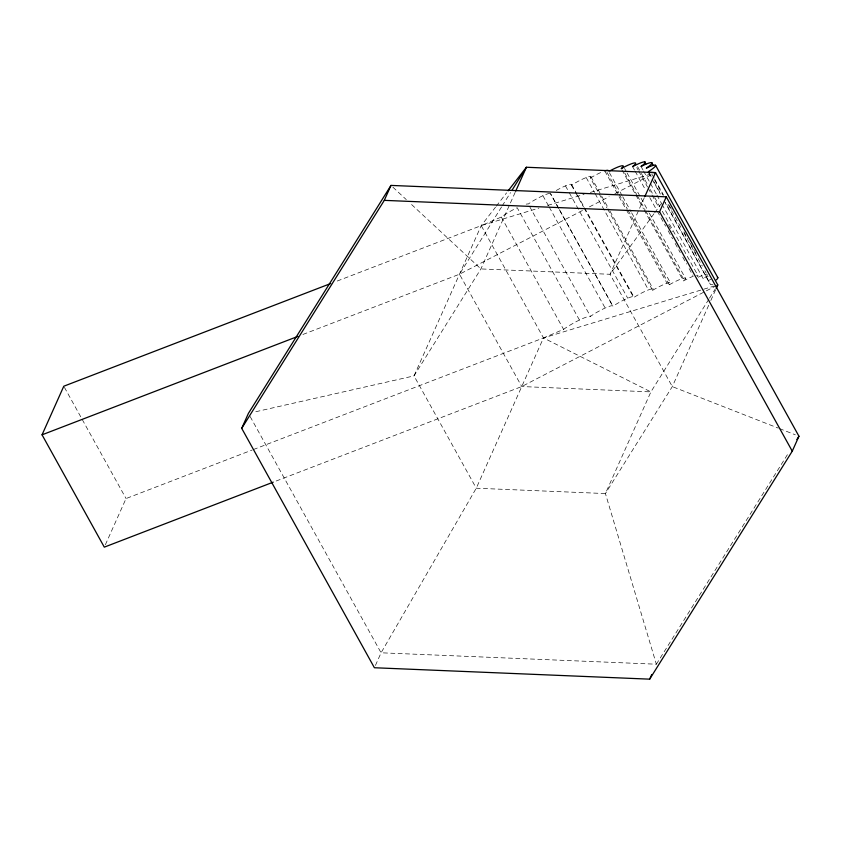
<?xml version="1.0" encoding="UTF-8"?>
<svg xmlns="http://www.w3.org/2000/svg" width="841" height="841" viewBox="0 0 841 841"><rect width="100%" height="100%" fill="white"/><g stroke="black" fill="none" stroke-linecap="round" stroke-linejoin="round"><path stroke-width="0.63" stroke-dasharray="4.21 3.15" d="M712.968 284.752L710.55 284.657L665.389 202.513M105.367 544.768L126.045 498.545L252.132 450.03M515.155 192.379L480.905 268.931L414.014 375.895L254.77 411.953M375.433 665.441L381.089 652.795L476.269 488.211L543.486 337.945L563.565 329.357A18.134 2.628 -29 0 1 579.449 320.032A18.134 2.628 -29 0 1 590.487 316.363A15.275 2.208 -29 0 1 605.163 308.027A15.275 2.208 -29 0 1 612.879 306.261A15.275 2.208 -29 0 1 627.722 298.208A15.275 2.208 -29 0 1 633.715 297.535A15.275 2.208 -29 0 1 648.464 289.893A15.275 2.208 -29 0 1 652.627 290.324A15.275 2.208 -29 0 1 667.039 283.228A15.275 2.208 -29 0 1 669.31 284.763A15.275 2.208 -29 0 1 683.123 278.339L645.646 210.713M644.301 197.73L610.061 274.282L672.306 386.608L778.251 428.111M708.69 305.262L672.306 386.608L605.415 493.562L656.358 664.211L381.089 652.795L249.041 414.539M710.834 300.479L715.649 289.714M501.562 206.96L459.491 274.219L302.802 334.508M502.245 205.856L510.529 192.621M708.826 299.27L650.892 391.895L605.415 493.562L476.269 488.211L414.014 375.895L481.231 225.619L495.496 207.191M709.51 298.166L715.029 289.346M656.358 664.211L788.522 452.91M653.941 213.803L610.061 274.282L480.905 268.931L410.124 203.175M654.718 212.741L662.414 202.124M496.285 206.171L506.587 192.852M582.456 210.492L459.491 274.219L521.746 386.545L650.892 391.895L543.486 337.945L481.231 225.619L336.778 281.199M589.415 206.886L609.136 196.668M614.939 193.661L652.059 174.413M716.627 285.53L521.746 386.545L274.46 481.672M579.449 320.032L517.194 207.706A18.134 2.628 -29 0 0 501.31 217.041L481.231 225.619L538.913 208.084M253.351 449.557L543.486 337.945L714.03 286.077M547.691 205.414L584.064 194.355M590.329 192.442L649.273 174.518M779.47 428.595L795.302 434.797M392.905 187.186L406.298 199.622M652.174 174.571L654.077 178.008M654.718 179.154L663.612 195.207M669.32 205.519L671.864 210.103M683.933 231.885L687.749 238.76M690.282 243.343L696.001 253.656M654.697 180.174L662.96 195.08M668.038 204.247L681.378 228.31M683.922 232.894L702.34 266.134M704.884 270.718L706.156 273.01M649.094 172.762L651.628 177.346M653.962 181.877L661.163 194.534M648.306 172.342L651.481 178.071M652.111 179.217L660.374 194.113M664.18 200.988L710.55 284.657M641.021 166.455L642.923 169.893M643.554 171.038L649.914 182.497M650.545 183.643L656.264 193.956M656.895 195.101L661.341 203.123M661.983 204.268L703.265 278.77A15.275 2.208 -29 0 1 708.122 276.51M637.562 166.571L640.737 172.3M641.378 173.446L647.728 184.904M650.261 189.498L654.077 196.374M654.708 197.519L659.796 206.686M662.34 211.27L697.904 275.449M636.742 167.559L638.014 169.85M638.645 170.996L647.538 187.049M648.18 188.195L651.355 193.924M651.985 195.07L658.976 207.674M668.5 224.862L672.316 231.748M632.59 166.623L634.492 170.061M635.134 171.207L645.299 189.54M649.746 197.561L656.726 210.176M657.368 211.322L665.62 226.218M668.164 230.802L672.611 238.823M675.155 243.406L680.232 252.584M682.776 257.167L686.582 264.042M689.126 268.626L692.942 275.501M624.558 168.4L626.461 171.837M627.092 172.983L640.432 197.046M641.073 198.192L648.695 211.953M649.326 213.099L685.541 278.424M624.684 172.889L636.753 194.67M637.394 195.816L645.015 209.567M621.846 169.777L635.176 193.851M635.817 194.996L643.439 208.747M644.069 209.893L683.46 280.947A15.275 2.208 -29 0 1 693.194 276.279M609.41 172.71L622.109 195.638M622.75 196.783L631.002 211.68M631.644 212.826L670.393 282.734M607.055 172.447L618.482 193.083M619.123 194.229L627.375 209.125M628.017 210.271L669.31 284.763M604.784 170.912L625.746 208.736M626.387 209.882L667.039 283.228M590.929 176.736L609.357 209.966M609.988 211.112L653.184 289.052M556.258 190.476A15.275 2.208 -29 0 1 571.46 185.209A15.275 2.208 -29 0 1 586.209 177.567A15.275 2.208 -29 0 1 590.371 178.008L606.887 207.811M607.528 208.957L652.627 290.324M586.209 177.567L594.471 192.473M595.102 193.619L648.464 289.893M571.649 184.621L576.737 193.787M577.368 194.933L633.904 296.936M571.46 185.209L574.634 190.939M575.265 192.084L583.528 206.991M584.159 208.137L633.715 297.535M565.467 185.882L568.642 191.611M569.283 192.757L627.722 298.208M558.739 208.431L550.477 193.525A15.275 2.208 -29 0 1 550.624 193.935L612.879 306.261M559.37 209.577L612.732 305.851M542.918 195.711L548.637 206.024M549.268 207.17L605.163 308.027M529.504 206.329L590.487 316.363M501.31 217.041L563.565 329.357M64.421 387.365L126.045 498.545M683.123 278.339A15.275 2.208 -29 0 1 683.46 280.947M696.453 275.291A15.275 2.208 -29 0 1 697.347 276.731M707.575 274.702A15.275 2.208 -29 0 1 703.265 278.77M698.272 277.204A15.275 2.208 -29 0 1 706.787 274.155M708.585 280.442A15.275 2.208 -29 0 1 710.992 279.349M590.371 178.008A15.275 2.208 -29 0 1 600.59 172.594M549.825 193.398A15.275 2.208 -29 0 0 528.232 204.037A18.134 2.628 -29 0 0 524.395 204.678"/><path stroke-width="1.26" d="M273.241 482.145L104.305 547.144L42.05 434.818L63.79 386.219L330.66 283.554M241.714 428.342L248.4 413.394L390.991 185.409L666.261 196.826L798.95 436.227L792.264 451.175L649.673 679.16L374.403 667.743L241.714 428.342L384.305 200.358L390.991 185.409M515.691 191.18L526.392 167.254L655.538 172.615L717.793 284.931L716.185 288.526M644.837 196.531L655.538 172.615L648.306 172.342L648.453 171.617A15.275 2.208 -29 0 0 655.591 165.32L717.846 277.635M792.264 451.175L659.575 211.774L666.261 196.826M649.673 679.16L651.733 674.566M511.906 190.413L526.392 167.254L508.164 190.812M716.406 287.138L717.793 284.931M796.869 439.559L798.95 436.227M42.05 434.818L297.903 336.389M384.305 200.358L659.575 211.774M645.804 164.132L644.542 161.84A15.275 2.208 -29 0 1 641.021 166.455A15.275 2.208 -29 0 1 651.712 162.628L652.984 164.92M717.362 277.414A15.275 2.208 -29 0 1 716.248 279.927M655.591 165.32A15.275 2.208 -29 0 0 646.33 168.126A15.275 2.208 -29 0 0 651.712 162.628M644.542 161.84A15.275 2.208 -29 0 0 632.59 166.623A15.275 2.208 -29 0 0 634.198 162.975A15.275 2.208 -29 0 0 621.205 168.631A15.275 2.208 -29 0 0 621.573 165.845A15.275 2.208 -29 0 0 609.651 170.986M604.784 170.912A15.275 2.208 -29 0 1 608.285 170.828"/></g></svg>
